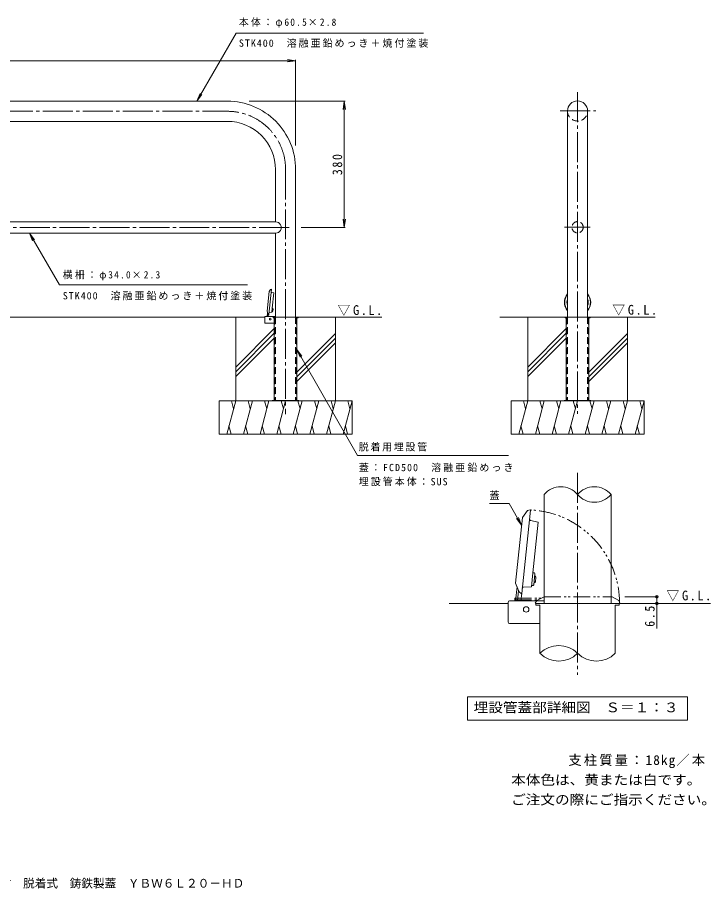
# Model space of a CAD drawing. Units: millimetres, scale not verified, with parts at other scales. Extents: x -1823 to 1786, y -1380 to 1241.
# Drawn here: x -298 to 1786, y -1380 to 1241 of the extents above; entities that cross this region are included whole.
import ezdxf
from ezdxf.enums import TextEntityAlignment as Align

# ---------------------------------------------------------------- set-up
doc = ezdxf.new("R2010")
doc.units = ezdxf.units.MM
doc.header["$LTSCALE"] = 10
doc.header["$PDMODE"] = 32
doc.header["$PDSIZE"] = 8
for name, pattern in [('CHAIN2', [12, 9, -1, 1, -1]), ('DASHED2', [3, 2, -1]), ('DOUBLE_CHAIN1', [8.8, 5, -1, 0.6, -0.6, 0.6, -1])]:
    doc.linetypes.add(name, pattern=pattern)
for name, color, linetype, lineweight in [('C-0', 4, 'Continuous', 9), ('C-1', 7, 'Continuous', 9), ('C-2', 3, 'Continuous', 9), ('C-3', 3, 'DASHED2', 9), ('C-4', 7, 'Continuous', 9), ('C-5', 7, 'Continuous', 9), ('C-6', 2, 'Continuous', 9), ('C-9', 7, 'Continuous', 9), ('C-B', 2, 'Continuous', 9), ('C-E', 6, 'Continuous', 5), ('D-0', 4, 'Continuous', 9), ('D-1', 3, 'Continuous', 9), ('D-4', 7, 'Continuous', 9), ('D-5', 7, 'Continuous', 9), ('D-6', 2, 'Continuous', 9), ('D-9', 7, 'Continuous', 9), ('D-B', 2, 'Continuous', 9), ('D-E', 4, 'Continuous', 9)]:
    doc.layers.add(name, color=color, linetype=linetype, lineweight=lineweight)
doc.layers.add('F-5_F-5ﾚｲﾔ', color=2, linetype='Continuous')
doc.layers.add('F-F_F-Fﾚｲﾔ', color=2, linetype='Continuous')
doc.styles.add('ＭＳ ゴシック', font='')
doc.styles.get('ＭＳ ゴシック').set_extended_font_data('MS Gothic')

msp = doc.modelspace()

# ---------------------------------------------------------------- linework, layer by layer
at = {"layer": 'C-0', "color": 7, "linetype": 'CHAIN2'}
for p, q in [((1386.06, 1016.02), (1386.06, 47.85)), ((-461.67, 958.61), (333.08, 958.61)), ((1334.17, 959.5), (1441.2, 959.5)), ((508.08, 783.61), (508.08, 46.96)), ((518.53, 608.86), (-461.67, 608.86)), ((1347.27, 609.75), (1424.4, 609.75))]:
    msp.add_line(p, q, dxfattribs=at)
at = {"layer": 'C-0'}
for p, q in [((462.99, 422.62), (458.38, 416.27)), ((452.17, 357.17), (458.38, 416.27)), ((465.53, 413.75), (472.52, 412.12)), ((452.17, 357.17), (453.35, 354.08)), ((459.21, 353.6), (466.39, 353.74)), ((470.58, 338.86), (508.08, 338.86)), ((470.58, 338.86), (470.58, 337.36)), ((470.58, 337.36), (474.08, 337.36)), ((474.08, 337.36), (474.08, 88.86)), ((545.58, 338.86), (508.08, 338.86)), ((542.08, 337.36), (542.08, 88.86)), ((542.08, 337.36), (545.58, 337.36)), ((545.58, 338.86), (545.58, 337.36)), ((545.58, 338.86), (545.58, 337.36)), ((1348.56, 338.86), (1368.56, 338.86)), ((1348.56, 338.86), (1348.56, 337.36)), ((1348.56, 338.86), (1348.56, 337.36)), ((1348.56, 337.36), (1352.06, 337.36)), ((1352.06, 337.36), (1352.06, 88.86)), ((1423.56, 338.86), (1403.56, 338.86)), ((1420.06, 337.36), (1420.06, 88.86)), ((1423.56, 337.36), (1420.06, 337.36)), ((1423.56, 338.86), (1423.56, 337.36))]:
    msp.add_line(p, q, dxfattribs=at)
at = {"layer": 'C-0', "linetype": 'DASHED2'}
for p, q in [((475.58, 337.36), (475.58, 88.86)), ((540.58, 337.36), (540.58, 88.86)), ((1353.56, 337.36), (1353.56, 88.86)), ((1418.56, 337.36), (1418.56, 88.86))]:
    msp.add_line(p, q, dxfattribs=at)
at = {"layer": 'C-0'}
for points in [[(457.7, 347.66), (465.66, 423.34), (462.99, 422.62)], [(472.52, 412.12), (467.73, 366.52), (467.72, 366.47)]]:
    msp.add_lwpolyline(points, dxfattribs=at)
at = {"layer": 'C-0', "color": 7, "linetype": 'CHAIN2'}
msp.add_arc((333.08, 783.61), 175, 0, 90.00024, dxfattribs=at)
at = {"layer": 'C-0'}
for centre, radius, start, end in [((465.43, 423.07), 0.2, 354, 105.20602), ((465.76, 414.72), 1, 174, 256.87498), ((457.5, 347.68), 0.2, 242.79398, 354), ((459.23, 352.6), 1, 91.12502, 174)]:
    msp.add_arc(centre, radius, start, end, dxfattribs=at)
at = {"layer": 'C-0', "linetype": 'DASHED2'}
for centre, start, end in [((474.08, 337.36), 0, 90), ((542.08, 337.36), 90, 180), ((1352.06, 337.36), 0, 90), ((1420.06, 337.36), 90, 180)]:
    msp.add_arc(centre, 1.5, start, end, dxfattribs=at)
at = {"layer": 'C-0'}
for major_axis, start_param, end_param in [((-4.16, 39.58), 0.7667625, 2.1642506), ((-4.06, 38.59), 0.7980163, 2.132987), ((-3.35, 31.83), 1.154745, 1.7762584), ((-4.16, 39.58), 3.9038804, 5.3103083), ((-4.06, 38.59), 3.9348512, 5.2793375), ((-3.35, 31.83), 4.2848321, 4.9293566)]:
    msp.add_ellipse((1386.12, 383.84), major_axis=major_axis, ratio=0.9945, start_param=start_param, end_param=end_param, dxfattribs=at)
at = {"layer": 'C-1', "color": 3}
for p, q in [((1355.81, 443.84), (1355.81, 338.86)), ((1416.31, 428.34), (1416.31, 338.86)), ((446.83, 341.16), (477.83, 341.16)), ((445.33, 322.16), (445.33, 339.66)), ((446.83, 320.66), (474.08, 320.66))]:
    msp.add_line(p, q, dxfattribs=at)
at = {"layer": 'C-1', "color": 4}
for p, q in [((453.35, 354.08), (455.26, 349.11)), ((455.26, 349.11), (457.41, 347.5)), ((467.72, 366.47), (466.39, 353.74))]:
    msp.add_line(p, q, dxfattribs=at)
at = {"layer": 'C-1'}
for p, q in [((468.08, 88.86), (548.08, 88.86)), ((468.08, 88.86), (468.08, 87.36)), ((495.58, 88.86), (495.58, 87.36)), ((520.58, 88.86), (520.58, 87.36)), ((548.08, 88.86), (548.08, 87.36)), ((1346.06, 88.86), (1346.06, 87.36)), ((1426.06, 88.86), (1346.06, 88.86)), ((1373.56, 88.86), (1373.56, 87.36)), ((1398.56, 88.86), (1398.56, 87.36)), ((1426.06, 88.86), (1426.06, 87.36))]:
    msp.add_line(p, q, dxfattribs=at)
at = {"layer": 'C-1', "color": 3}
for centre, start, end in [((446.83, 339.66), 90, 180), ((446.83, 322.16), 180, 270)]:
    msp.add_arc(centre, 1.5, start, end, dxfattribs=at)
at = {"layer": 'C-2'}
for p, q in [((-461.67, 988.86), (333.08, 988.86)), ((1355.81, 959.5), (1355.81, 409.47)), ((1416.31, 959.5), (1416.31, 409.54)), ((-461.67, 928.36), (333.08, 928.36)), ((477.83, 783.61), (477.83, 625.86)), ((538.33, 783.61), (538.33, 338.86)), ((-461.67, 625.86), (477.83, 625.86)), ((477.83, 591.86), (-461.67, 591.86)), ((477.83, 591.86), (477.83, 338.86))]:
    msp.add_line(p, q, dxfattribs=at)
at = {"layer": 'C-2', "linetype": 'DASHED2'}
msp.add_circle((1386.06, 609.75), 17, dxfattribs=at)
at = {"layer": 'C-2'}
for centre, radius, start, end in [((333.08, 783.61), 205.25, 0, 90.00023), ((1386.06, 959.5), 30.25, 0, 180), ((333.08, 783.61), 144.75, 0, 90.0002), ((477.83, 608.86), 17, 270, 90.00041)]:
    msp.add_arc(centre, radius, start, end, dxfattribs=at)
at = {"layer": 'C-2', "linetype": 'DASHED2'}
msp.add_arc((1386.06, 959.5), 30.25, 180.00047, 0.00047, dxfattribs=at)
at = {"layer": 'C-3'}
for p, q in [((477.83, 338.86), (477.83, 88.86)), ((538.33, 338.86), (538.33, 88.86)), ((1355.81, 338.86), (1355.81, 88.86)), ((1416.31, 338.86), (1416.31, 88.86))]:
    msp.add_line(p, q, dxfattribs=at)
at = {"layer": 'C-4'}
for p, q in [((-1461.67, 1110.75), (538.33, 1110.75)), ((538.33, 1110.75), (513.54, 1114.01)), ((538.33, 1110.75), (513.54, 1107.49)), ((538.33, 1113.75), (538.33, 855.69)), ((687.58, 988.86), (398.62, 988.86)), ((684.58, 988.86), (681.32, 964.07)), ((684.58, 988.86), (684.58, 608.86)), ((684.58, 988.86), (687.84, 964.07)), ((684.58, 608.86), (681.32, 633.64)), ((684.58, 608.86), (687.84, 633.64)), ((687.58, 608.86), (554.5, 608.86))]:
    msp.add_line(p, q, dxfattribs=at)
at = {"layer": 'C-5'}
for p, q in [((241.25, 988.86), (359.29, 1193.31)), ((359.29, 1193.31), (922.66, 1193.31)), ((241.25, 988.86), (250.82, 1011.96)), ((241.25, 988.86), (256.47, 1008.69)), ((-262.32, 591.86), (-172.12, 436.6)), ((-262.32, 591.86), (-247.11, 572.03)), ((-262.32, 591.86), (-252.76, 568.76)), ((-172.12, 436.6), (393.02, 436.6)), ((542.08, 241.72), (557.3, 221.88)), ((542.08, 241.72), (551.65, 218.62)), ((542.08, 241.72), (724.67, -76.8)), ((1178.23, -76.8), (724.67, -76.8))]:
    msp.add_line(p, q, dxfattribs=at)
at = {"layer": 'C-6'}
for p, q in [((452.19, 341.16), (453.51, 353.67)), ((469.2, 357.51), (468.8, 357.56)), ((470.08, 358.23), (468.88, 358.35)), ((469.2, 357.51), (470.08, 358.23)), ((470.54, 362.6), (469.34, 362.73)), ((469.82, 363.48), (469.43, 363.52)), ((469.82, 363.48), (470.54, 362.6)), ((470.08, 358.23), (470.54, 362.6))]:
    msp.add_line(p, q, dxfattribs=at)
at = {"layer": 'C-9'}
for p, q in [((453.8, 341.16), (454.77, 350.39)), ((457.02, 341.16), (457.7, 347.66))]:
    msp.add_line(p, q, dxfattribs=at)
at = {"layer": 'C-B'}
for p, q in [((468.08, 354.87), (466.52, 355.03)), ((469.28, 366.3), (467.72, 366.47)), ((468.59, 355.57), (468.08, 354.87)), ((469.63, 365.51), (468.59, 355.57)), ((469.63, 365.51), (469.28, 366.3))]:
    msp.add_line(p, q, dxfattribs=at)
at = {"layer": 'C-E'}
for p, q in [((-1368.67, 338.86), (445.33, 338.86)), ((358.08, 87.36), (358.08, 338.86)), ((545.58, 338.86), (797.91, 338.86)), ((658.08, 87.36), (658.08, 338.86)), ((1151.84, 338.86), (1619.46, 338.86)), ((1236.06, 87.36), (1236.06, 338.86)), ((1536.06, 87.36), (1536.06, 338.86)), ((474.08, 304.67), (358.08, 188.67)), ((474.08, 290.53), (358.08, 174.53)), ((658.08, 289.79), (542.08, 173.79)), ((1352.06, 304.67), (1236.06, 188.67)), ((1352.06, 290.53), (1236.06, 174.53)), ((1536.06, 289.79), (1420.06, 173.79)), ((474.08, 276.39), (358.08, 160.39)), ((658.08, 275.65), (542.08, 159.65)), ((1352.06, 276.39), (1236.06, 160.39)), ((1536.06, 275.65), (1420.06, 159.65)), ((658.08, 261.5), (542.08, 145.5)), ((1536.06, 261.5), (1420.06, 145.5)), ((308.08, -12.64), (308.08, 87.36)), ((708.08, 87.36), (308.08, 87.36)), ((358.08, 87.36), (331.29, -12.64)), ((345.03, 87.36), (351.56, 63.01)), ((408.08, 87.36), (381.29, -12.64)), ((395.03, 87.36), (401.56, 63.01)), ((458.08, 87.36), (431.29, -12.64)), ((445.03, 87.36), (451.56, 63.01)), ((508.08, 87.36), (481.29, -12.64)), ((495.03, 87.36), (501.56, 63.01)), ((558.08, 87.36), (531.29, -12.64)), ((545.03, 87.36), (551.56, 63.01)), ((608.08, 87.36), (581.29, -12.64)), ((595.03, 87.36), (601.56, 63.01)), ((658.08, 87.36), (631.29, -12.64)), ((645.03, 87.36), (651.56, 63.01)), ((708.08, 87.36), (681.29, -12.64)), ((695.03, 87.36), (701.56, 63.01)), ((708.08, -12.64), (708.08, 87.36)), ((1186.06, 87.36), (1586.06, 87.36)), ((1186.06, -12.64), (1186.06, 87.36)), ((1236.06, 87.36), (1209.26, -12.64)), ((1223.01, 87.36), (1229.53, 63.01)), ((1286.06, 87.36), (1259.26, -12.64)), ((1273.01, 87.36), (1279.53, 63.01)), ((1336.06, 87.36), (1309.26, -12.64)), ((1323.01, 87.36), (1329.53, 63.01)), ((1386.06, 87.36), (1359.26, -12.64)), ((1373.01, 87.36), (1379.53, 63.01)), ((1436.06, 87.36), (1409.26, -12.64)), ((1423.01, 87.36), (1429.53, 63.01)), ((1486.06, 87.36), (1459.26, -12.64)), ((1473.01, 87.36), (1479.53, 63.01)), ((1536.06, 87.36), (1509.26, -12.64)), ((1523.01, 87.36), (1529.53, 63.01)), ((1586.06, 87.36), (1559.26, -12.64)), ((1573.01, 87.36), (1579.53, 63.01)), ((1586.06, -12.64), (1586.06, 87.36)), ((344.33, -12.64), (337.81, 11.71)), ((394.33, -12.64), (387.81, 11.71)), ((444.33, -12.64), (437.81, 11.71)), ((494.33, -12.64), (487.81, 11.71)), ((544.33, -12.64), (537.81, 11.71)), ((594.33, -12.64), (587.81, 11.71)), ((644.33, -12.64), (637.81, 11.71)), ((694.33, -12.64), (687.81, 11.71)), ((1222.31, -12.64), (1215.79, 11.71)), ((1272.31, -12.64), (1265.79, 11.71)), ((1322.31, -12.64), (1315.79, 11.71)), ((1372.31, -12.64), (1365.79, 11.71)), ((1422.31, -12.64), (1415.79, 11.71)), ((1472.31, -12.64), (1465.79, 11.71)), ((1522.31, -12.64), (1515.79, 11.71)), ((1572.31, -12.64), (1565.79, 11.71)), ((708.08, -12.64), (308.08, -12.64)), ((1186.06, -12.64), (1586.06, -12.64))]:
    msp.add_line(p, q, dxfattribs=at)
at = {"layer": 'C-E', "color": 4, "lineweight": 9}
msp.add_circle((461.73, 333.36), 2.5, dxfattribs=at)
at = {"layer": 'D-0', "color": 7, "linetype": 'CHAIN2'}
msp.add_line((1386.06, -129.63), (1386.06, -737.32), dxfattribs=at)
at = {"layer": 'D-0'}
for p, q in [((1218.13, -492.63), (1244.55, -241.31)), ((1235.76, -242.76), (1220.39, -263.91)), ((1243.71, -240.6), (1235.76, -242.76)), ((1199.68, -460.93), (1220.39, -263.91)), ((1244.22, -272.34), (1267.53, -277.77)), ((1199.68, -460.93), (1203.63, -471.2)), ((1223.15, -472.84), (1247.08, -472.37)), ((1261.06, -521.95), (1261.06, -526.95)), ((1261.06, -521.95), (1510.31, -521.95)), ((1511.06, -521.95), (1511.06, -526.95)), ((1511.06, -521.95), (1511.06, -526.95)), ((1261.06, -526.95), (1272.73, -526.95)), ((1272.73, -526.95), (1272.73, -672.18)), ((1499.39, -526.95), (1511.06, -526.95)), ((1499.39, -526.95), (1499.39, -672.18))]:
    msp.add_line(p, q, dxfattribs=at)
at = {"layer": 'D-0', "linetype": 'DOUBLE_CHAIN1'}
for p, q in [((1259.71, -521.95), (1512.42, -521.95)), ((1286.04, -501.95), (1279.5, -505.28)), ((1286.04, -501.95), (1490.3, -501.95))]:
    msp.add_line(p, q, dxfattribs=at)
at = {"layer": 'D-0'}
msp.add_lwpolyline([(1267.53, -277.77), (1251.56, -429.75), (1251.54, -429.93)], dxfattribs=at)
at = {"layer": 'D-0', "linetype": 'DOUBLE_CHAIN1'}
for points in [[(1279.5, -505.28), (1263.67, -513.36), (1259.09, -521.04)], [(1513.04, -521.04), (1510.06, -513.36), (1490.3, -501.95)]]:
    msp.add_lwpolyline(points, dxfattribs=at)
at = {"layer": 'D-0'}
for centre, radius, start, end in [((1243.89, -241.24), 0.667, 354, 105.20602), ((1244.98, -269.09), 3.33, 174, 256.87498), ((1217.47, -492.56), 0.667, 242.79398, 354), ((1223.22, -476.17), 3.33, 91.12502, 174), ((1259.71, -521.28), 0.667, 158.79398, 270), ((1329.39, -729.33), 80.48, 45.23975, 134.76025), ((1329.39, -615.04), 80.48, 225.23975, 314.76025), ((1442.73, -615.04), 80.48, 225.23975, 314.76025)]:
    msp.add_arc(centre, radius, start, end, dxfattribs=at)
at = {"layer": 'D-0', "linetype": 'DOUBLE_CHAIN1'}
for centre, radius, start, end in [((1231.07, -521.95), 281.35, 0, 87.23974), ((1512.42, -521.28), 0.667, 270, 21.20602)]:
    msp.add_arc(centre, radius, start, end, dxfattribs=at)
at = {"layer": 'D-1'}
for p, q in [((1285.23, -521.95), (1285.23, -194.36)), ((1486.89, -521.95), (1486.89, -194.36)), ((1176.89, -577.62), (1176.89, -519.28)), ((1181.89, -514.28), (1285.23, -514.28)), ((1181.89, -582.62), (1272.73, -582.62))]:
    msp.add_line(p, q, dxfattribs=at)
at = {"layer": 'D-1', "color": 4}
for p, q in [((1251.54, -429.93), (1247.08, -472.37)), ((1203.63, -471.2), (1210, -487.8)), ((1210, -487.8), (1217.16, -493.16))]:
    msp.add_line(p, q, dxfattribs=at)
at = {"layer": 'D-1'}
for centre, radius, start, end in [((1335.64, -237.16), 66.14, 40.32968, 139.67032), ((1436.48, -237.16), 66.14, 40.32968, 139.67032), ((1436.48, -151.56), 66.14, 220.32968, 319.67032), ((1181.89, -519.28), 5, 90, 180), ((1181.89, -577.62), 5, 180, 270)]:
    msp.add_arc(centre, radius, start, end, dxfattribs=at)
at = {"layer": 'D-4'}
for p, q in [((1627.18, -501.95), (1528.13, -501.95)), ((1627.18, -521.95), (1550.25, -521.95)), ((1624.18, -501.95), (1624.18, -597.18))]:
    msp.add_line(p, q, dxfattribs=at)
for p in [(1624.18, -501.95), (1624.18, -521.95)]:
    msp.add_point(p, dxfattribs=at)
at = {"layer": 'D-5'}
for p, q in [((1180.14, -221.4), (1121.34, -221.4)), ((1217.97, -286.92), (1180.14, -221.4)), ((1217.97, -286.92), (1202.75, -267.09)), ((1217.97, -286.92), (1208.4, -263.83)), ((1055.56, -803.48), (1716.56, -803.48)), ((1055.56, -803.48), (1055.56, -873.48)), ((1716.56, -803.48), (1716.56, -873.48)), ((1055.56, -873.48), (1716.56, -873.48))]:
    msp.add_line(p, q, dxfattribs=at)
at = {"layer": 'D-6'}
for p, q in [((1260.91, -442.82), (1256.93, -442.4)), ((1258.53, -439.89), (1257.21, -439.75)), ((1258.53, -439.89), (1260.91, -442.82)), ((1259.37, -457.4), (1260.91, -442.82)), ((1256.44, -459.78), (1255.12, -459.64)), ((1259.37, -457.4), (1255.4, -456.98)), ((1256.44, -459.78), (1259.37, -457.4)), ((1199.77, -514.28), (1204.15, -472.57))]:
    msp.add_line(p, q, dxfattribs=at)
at = {"layer": 'D-6', "color": 6, "lineweight": 5}
for p, q in [((1176.89, -521.95), (999.47, -521.95)), ((1510.31, -521.95), (1786.08, -521.95))]:
    msp.add_line(p, q, dxfattribs=at)
at = {"layer": 'D-6', "linetype": 'DOUBLE_CHAIN1'}
for q in [(1278.2, -505.95), (1197.36, -514.28)]:
    msp.add_line((1197.36, -505.95), q, dxfattribs=at)
at = {"layer": 'D-9'}
for p, q in [((1205.13, -514.28), (1208.36, -483.53)), ((1215.86, -514.28), (1218.13, -492.63))]:
    msp.add_line(p, q, dxfattribs=at)
at = {"layer": 'D-9', "linetype": 'DOUBLE_CHAIN1'}
msp.add_line((1197.36, -511.28), (1267.74, -511.28), dxfattribs=at)
at = {"layer": 'D-B'}
for p, q in [((1256.73, -430.48), (1251.54, -429.93)), ((1257.91, -433.12), (1254.42, -466.27)), ((1257.91, -433.12), (1256.73, -430.48)), ((1252.72, -468.6), (1247.53, -468.06)), ((1254.42, -466.27), (1252.72, -468.6))]:
    msp.add_line(p, q, dxfattribs=at)
at = {"layer": 'D-E'}
msp.add_circle((1231.56, -540.28), 8.33, dxfattribs=at)

# ---------------------------------------------------------------- texts
at = {"layer": 'C-4', "color": 2, "insert": (678.58, 766.36), "char_height": 29.33, "attachment_point": 7, "rotation": 90, "style": 'ＭＳ ゴシック'}
msp.add_mtext('\\T1.27;\\W0.9;380', dxfattribs=at)
at = {"layer": 'C-5', "char_height": 21.99, "attachment_point": 7, "style": 'ＭＳ ゴシック'}
for s, insert in [('\\T1.25;\\W0.95;本体：φ60.5×2.8', (367.66, 1209.91)), ('\\T1.2;STK400\u3000溶融亜鉛めっき＋焼付塗装', (367.66, 1150.16)), ('\\T1.25;\\W0.95;横柵：φ34.0×2.3', (-161.98, 449.74)), ('\\T1.2;STK400\u3000溶融亜鉛めっき＋焼付塗装', (-161.98, 390)), ('\\T1.17;脱着用埋設管', (728.23, -64.94)), ('\\T1.21;蓋：FCD500\u3000溶融亜鉛めっき', (728.23, -126.72)), ('\\T1.2;埋設管本体：SUS', (728.23, -169.27))]:
    msp.add_mtext(s, dxfattribs=dict(at, insert=insert))
at = {"layer": 'C-5', "color": 2, "char_height": 29.33, "attachment_point": 7, "style": 'ＭＳ ゴシック'}
for insert in [(664.27, 343.2), (1490.79, 344.09)]:
    msp.add_mtext('\\T1.22;\\W0.95;▽G.L.', dxfattribs=dict(at, insert=insert))
at = {"layer": 'D-4', "color": 2, "insert": (1653.65, -515.61), "char_height": 29.33, "attachment_point": 7, "style": 'ＭＳ ゴシック'}
msp.add_mtext('\\T1.22;\\W0.95;▽G.L.', dxfattribs=at)
at = {"layer": 'D-4', "color": 2, "insert": (1618.27, -592.59), "char_height": 29.33, "attachment_point": 7, "rotation": 90, "style": 'ＭＳ ゴシック'}
msp.add_mtext('\\T1.27;\\W0.9;6.5', dxfattribs=at)
at = {"layer": 'D-5', "style": 'ＭＳ ゴシック'}
msp.add_text('蓋', height=21.99, dxfattribs=at).set_placement((1121.34, -214.73), align=Align.BOTTOM_LEFT)
at = {"layer": 'D-5', "color": 2, "style": 'ＭＳ ゴシック', "width": 1.1}
msp.add_text('埋設管蓋部詳細図\u3000Ｓ＝１：３', height=29.33, dxfattribs=at).set_placement((1073.56, -858.48), align=Align.BOTTOM_LEFT)
at = {"layer": 'F-5_F-5ﾚｲﾔ', "style": 'ＭＳ ゴシック', "width": 1.1}
for s, p in [('本体色は、黄または白です。', (1186.28, -1076.57)), ('ご注文の際にご指示ください。', (1186.28, -1136.04))]:
    msp.add_text(s, height=29.33, dxfattribs=at).set_placement(p, align=Align.BOTTOM_LEFT)
at = {"layer": 'F-5_F-5ﾚｲﾔ', "insert": (1358.49, -1017.74), "char_height": 29.33, "attachment_point": 7, "style": 'ＭＳ ゴシック'}
msp.add_mtext('\\T1.16;支柱質量：18kg／本', dxfattribs=at)
at = {"layer": 'F-F_F-Fﾚｲﾔ', "style": 'ＭＳ ゴシック'}
msp.add_text('車止め\u3000スチール製\u3000アーチ型横バー付\u3000脱着式\u3000鋳鉄製蓋\u3000ＹＢＷ６Ｌ２０－ＨＤ', height=25.66, dxfattribs=at).set_placement((-946.36, -1384.98), align=Align.BOTTOM_LEFT)

doc.saveas('drawing.dxf')
